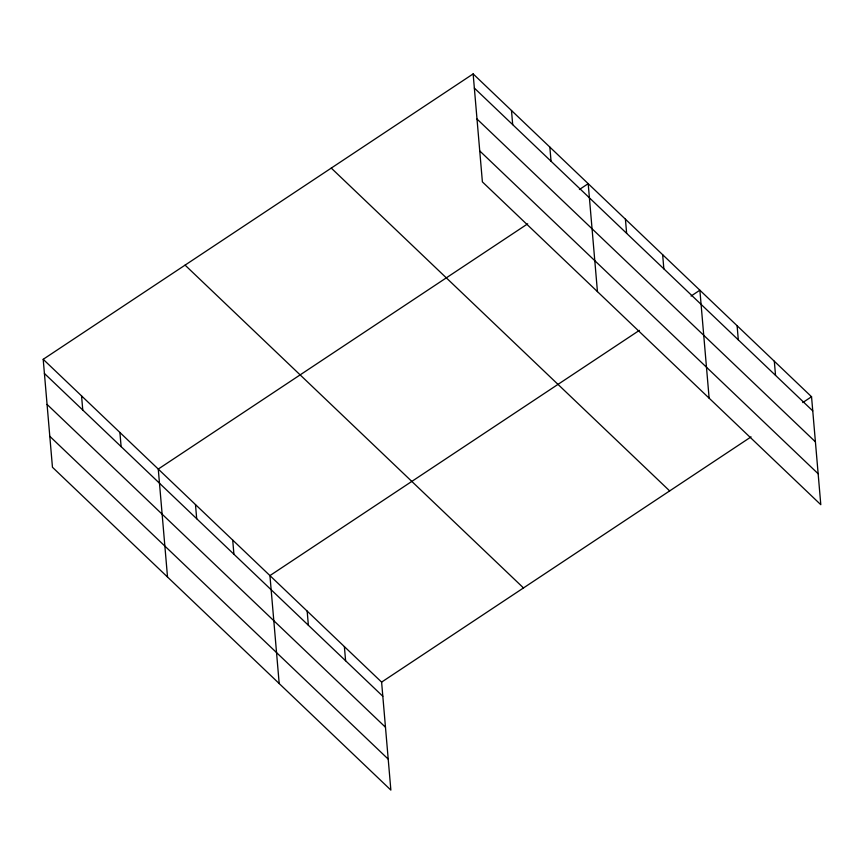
<?xml version="1.0" encoding="UTF-8"?>
<svg xmlns="http://www.w3.org/2000/svg" width="864" height="864" viewBox="0 0 864 864"><rect width="100%" height="100%" fill="white"/><g stroke="black" fill="none" stroke-linecap="round" stroke-linejoin="round"><path stroke-width="1.3" d="M43.2 359.305L381.607 682.117L390.863 790.085L52.456 467.262L43.2 359.305L473.137 73.915L811.544 396.738L820.8 504.695L482.393 181.883L473.137 73.915M527.699 223.83L158.263 469.066L167.519 577.022M579.398 189.518L588.19 183.676L597.445 291.632M639.382 330.361L269.935 575.597L279.191 683.554M691.07 296.05L699.872 290.207L709.128 398.164M381.607 682.117L751.054 436.892M802.742 402.57L811.544 396.738M474.347 88.074L812.754 410.886M477.004 119.027L815.411 441.839M479.736 150.919L818.143 473.742M331.258 168.091L669.665 490.914M185.08 265.129L523.487 587.941M44.41 373.453L382.817 696.276M47.066 404.417L385.474 727.229M49.799 436.309L388.206 759.121M774.317 361.228L775.537 375.376M737.1 325.717L738.31 339.865M662.645 254.696L663.854 268.844M625.417 219.186L626.638 233.334M549.839 147.085L551.059 161.244M511.488 110.506L512.698 124.654M344.38 646.607L345.6 660.766M307.163 611.107L308.372 625.255M232.708 540.086L233.917 554.234M195.48 504.576L196.7 518.724M119.902 432.475L121.122 446.623M81.551 395.896L82.771 410.044"/></g></svg>
